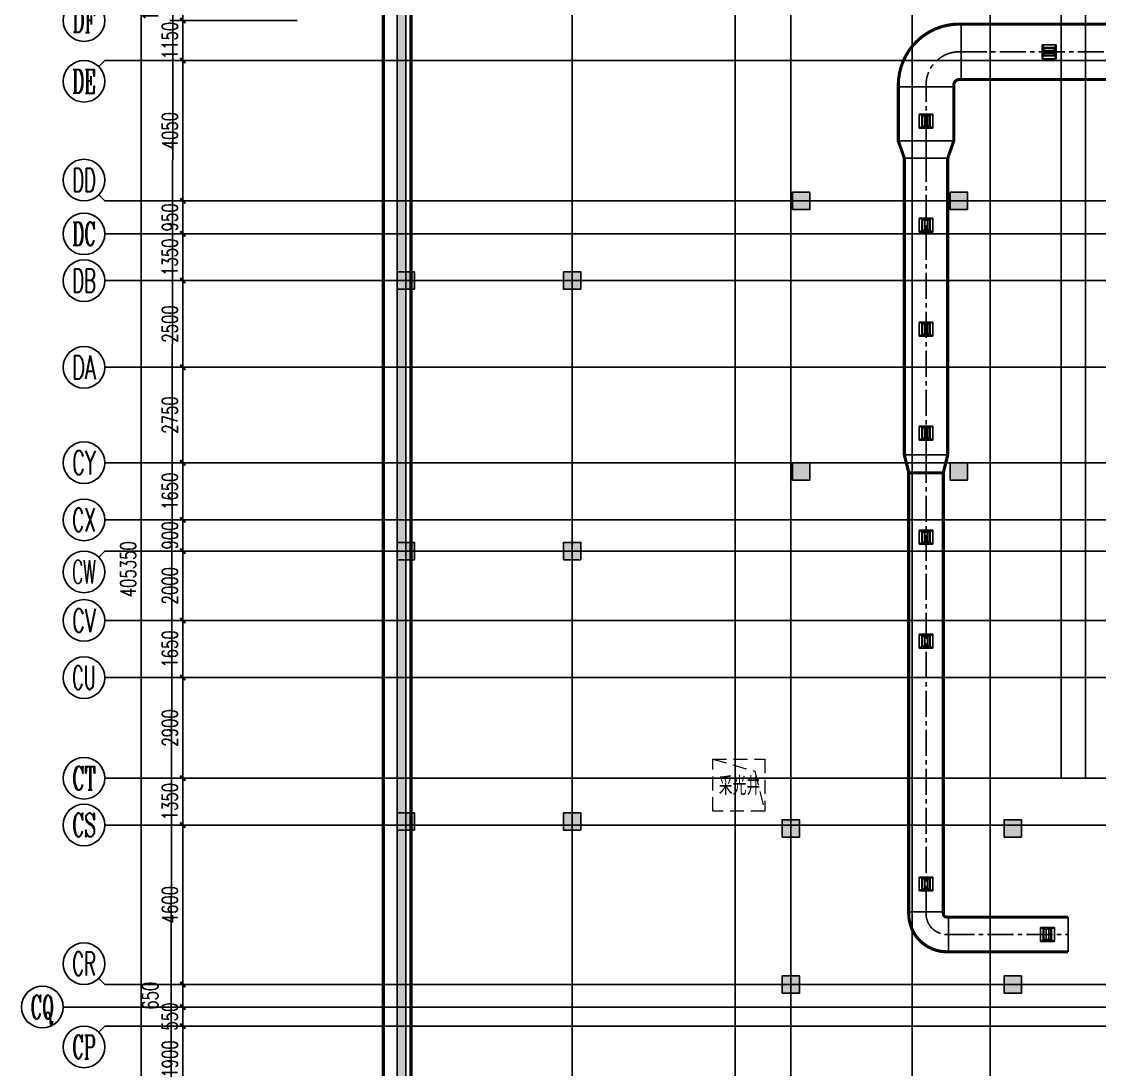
# Model space of a CAD drawing. Extents: x 369444 to 684549, y -549309 to 575337.
# Drawn here: x 369444 to 400524, y 253407 to 283630 of the extents above; entities that cross this region are included whole.
import ezdxf
from ezdxf.enums import TextEntityAlignment as Align

# ---------------------------------------------------------------- set-up
doc = ezdxf.new("R2010")
doc.units = 0
doc.header["$LTSCALE"] = 1000
doc.header["$MEASUREMENT"] = 0
for name, pattern in [('_DASH', [0.6, 0.4, -0.2]), ('CENTER2', [1.125, 0.75, -0.125, 0.125, -0.125]), ('DASH', [0.35, 0.25, -0.1])]:
    doc.linetypes.add(name, pattern=pattern)
doc.layers.add('0-地库顶板开洞', color=211, linetype='Continuous', lineweight=0)
for name, color, linetype in [('AXIS', 3, 'Continuous'), ('AXIS_TEXT', 7, 'Continuous'), ('COLUMN', 9, 'Continuous'), ('DOTE', 1, 'Continuous'), ('DUCT-排烟中心线', 5, 'CENTER2'), ('DUCT-排烟法兰', 4, 'Continuous'), ('DUCT-排烟管', 2, 'Continuous'), ('DUCT-排烟管端线', 4, 'Continuous'), ('HS-A-轮廓线-地下室', 3, 'DASH'), ('PUB_HATCH', 8, 'Continuous'), ('WALL', 9, 'Continuous'), ('二期轮廓线', 8, 'DASH'), ('防火分区线', 7, 'Continuous'), ('风管标注', 3, 'Continuous')]:
    doc.layers.add(name, color=color, linetype=linetype)
doc.layers.add('不要动图层', color=140, linetype='Continuous', plot=False)
doc.styles.add('_TCH_AXIS', font='COMPLEX', dxfattribs={"bigfont": 'GBCBIG'})
doc.styles.add('_TCH_DIM_T3', font='SIMPLEX', dxfattribs={"width": 0.705882, "bigfont": 'GBCBIG'})
doc.styles.add('COMPLEX', font='COMPLEX')
doc.styles.add('HNSJY', font='hnsjy-07.shx', dxfattribs={"width": 0.8, "bigfont": 'hnsjy-hz.shx'})
doc.dimstyles.new('_TCH_ARCH&&150', dxfattribs={"dimtxt": 446.25, "dimasz": 150, "dimexe": 375, "dimexo": 450, "dimgap": 150, "dimtad": 1, "dimdec": 0, "dimzin": 0, "dimdsep": 46, "dimtxsty": '_TCH_DIM_T3', "dimblk": 'ARCHTICK', "dimcen": 0.09, "dimclrt": 7, "dimazin": 2, "dimtfac": 1, "dimtdec": 0, "dimtix": 1, "dimtmove": 2, "dimatfit": 3, "dimfxl": 0, "dimtolj": 1, "dimtzin": 0, "dimarcsym": 0})

# ---------------------------------------------------------------- blocks, each defined once
blk = doc.blocks.new('_ArchTick')
at = {"color": 0, "linetype": 'ByBlock', "const_width": 0.4}
blk.add_lwpolyline([(-0.5, -0.5), (0.5, 0.5)], dxfattribs=at)
blk = doc.blocks.new('*D1030')
at = {"layer": 'AXIS', "color": 0, "lineweight": -2, "transparency": 16777216}
for p, q in [((377394, 254657), (373719, 254657)), ((374094, 252757), (374094, 254657)), ((377394, 252757), (373719, 252757))]:
    blk.add_line(p, q, dxfattribs=at)
at = {"layer": 'Defpoints', "color": 0, "transparency": 16777216}
for p in [(374094, 254657), (377844, 254657), (377844, 252757)]:
    blk.add_point(p, dxfattribs=at)
at = {"layer": 'AXIS', "color": 0, "lineweight": -2, "transparency": 16777216, "xscale": 150, "yscale": 150, "zscale": 150}
for p, rotation in [((374094, 254657), 90), ((374094, 252757), 270)]:
    blk.add_blockref('_ArchTick', p, dxfattribs=dict(at, rotation=rotation))
at = {"layer": 'AXIS', "color": 7, "lineweight": -2, "transparency": 16777216, "insert": (373721, 253707), "char_height": 446.2, "attachment_point": 5, "rotation": 90, "style": '_TCH_DIM_T3'}
blk.add_mtext('\\A1;1900', dxfattribs=at)
blk = doc.blocks.new('*D1031')
at = {"layer": 'AXIS', "color": 0, "lineweight": -2, "transparency": 16777216}
for p, q in [((377394, 255207), (373719, 255207)), ((374094, 255207), (374094, 255357)), ((374094, 254657), (374094, 255207)), ((377394, 254657), (373719, 254657)), ((374094, 254657), (374094, 254507))]:
    blk.add_line(p, q, dxfattribs=at)
at = {"layer": 'Defpoints', "color": 0, "transparency": 16777216}
for p in [(374094, 255207), (377844, 255207), (377844, 254657)]:
    blk.add_point(p, dxfattribs=at)
at = {"layer": 'AXIS', "color": 0, "lineweight": -2, "transparency": 16777216, "xscale": 150, "yscale": 150, "zscale": 150}
for p, rotation in [((374094, 255207), 270), ((374094, 254657), 90)]:
    blk.add_blockref('_ArchTick', p, dxfattribs=dict(at, rotation=rotation))
at = {"layer": 'AXIS', "color": 7, "lineweight": -2, "transparency": 16777216, "insert": (373721, 254932), "char_height": 446.2, "attachment_point": 5, "rotation": 90, "style": '_TCH_DIM_T3'}
blk.add_mtext('\\A1;550', dxfattribs=at)
blk = doc.blocks.new('*D1032')
at = {"layer": 'AXIS', "color": 0, "lineweight": -2, "transparency": 16777216}
for p, q in [((377394, 255857), (373719, 255857)), ((374094, 255207), (374094, 255857)), ((377394, 255207), (373719, 255207))]:
    blk.add_line(p, q, dxfattribs=at)
at = {"layer": 'Defpoints', "color": 0, "transparency": 16777216}
for p in [(374094, 255857), (377844, 255857), (377844, 255207)]:
    blk.add_point(p, dxfattribs=at)
at = {"layer": 'AXIS', "color": 0, "lineweight": -2, "transparency": 16777216, "xscale": 150, "yscale": 150, "zscale": 150}
for p, rotation in [((374094, 255857), 90), ((374094, 255207), 270)]:
    blk.add_blockref('_ArchTick', p, dxfattribs=dict(at, rotation=rotation))
at = {"layer": 'AXIS', "color": 7, "lineweight": -2, "transparency": 16777216, "insert": (373157, 255532), "char_height": 446.2, "attachment_point": 5, "rotation": 90, "style": '_TCH_DIM_T3'}
blk.add_mtext('\\A1;650', dxfattribs=at)
blk = doc.blocks.new('*D1033')
at = {"layer": 'AXIS', "color": 0, "lineweight": -2, "transparency": 16777216}
for p, q in [((377394, 260457), (373719, 260457)), ((374094, 255857), (374094, 260457)), ((377394, 255857), (373719, 255857))]:
    blk.add_line(p, q, dxfattribs=at)
at = {"layer": 'Defpoints', "color": 0, "transparency": 16777216}
for p in [(374094, 260457), (377844, 260457), (377844, 255857)]:
    blk.add_point(p, dxfattribs=at)
at = {"layer": 'AXIS', "color": 0, "lineweight": -2, "transparency": 16777216, "xscale": 150, "yscale": 150, "zscale": 150}
for p, rotation in [((374094, 260457), 90), ((374094, 255857), 270)]:
    blk.add_blockref('_ArchTick', p, dxfattribs=dict(at, rotation=rotation))
at = {"layer": 'AXIS', "color": 7, "lineweight": -2, "transparency": 16777216, "insert": (373721, 258157), "char_height": 446.2, "attachment_point": 5, "rotation": 90, "style": '_TCH_DIM_T3'}
blk.add_mtext('\\A1;4600', dxfattribs=at)
blk = doc.blocks.new('*D1034')
at = {"layer": 'AXIS', "color": 0, "lineweight": -2, "transparency": 16777216}
for p, q in [((377394, 261807), (373719, 261807)), ((374094, 260457), (374094, 261807)), ((377394, 260457), (373719, 260457))]:
    blk.add_line(p, q, dxfattribs=at)
at = {"layer": 'Defpoints', "color": 0, "transparency": 16777216}
for p in [(374094, 261807), (377844, 261807), (377844, 260457)]:
    blk.add_point(p, dxfattribs=at)
at = {"layer": 'AXIS', "color": 0, "lineweight": -2, "transparency": 16777216, "xscale": 150, "yscale": 150, "zscale": 150}
for p, rotation in [((374094, 261807), 90), ((374094, 260457), 270)]:
    blk.add_blockref('_ArchTick', p, dxfattribs=dict(at, rotation=rotation))
at = {"layer": 'AXIS', "color": 7, "lineweight": -2, "transparency": 16777216, "insert": (373721, 261132), "char_height": 446.2, "attachment_point": 5, "rotation": 90, "style": '_TCH_DIM_T3'}
blk.add_mtext('\\A1;1350', dxfattribs=at)
blk = doc.blocks.new('*D1035')
at = {"layer": 'AXIS', "color": 0, "lineweight": -2, "transparency": 16777216}
for p, q in [((377394, 264707), (373719, 264707)), ((374094, 261807), (374094, 264707)), ((377394, 261807), (373719, 261807))]:
    blk.add_line(p, q, dxfattribs=at)
at = {"layer": 'Defpoints', "color": 0, "transparency": 16777216}
for p in [(374094, 264707), (377844, 264707), (377844, 261807)]:
    blk.add_point(p, dxfattribs=at)
at = {"layer": 'AXIS', "color": 0, "lineweight": -2, "transparency": 16777216, "xscale": 150, "yscale": 150, "zscale": 150}
for p, rotation in [((374094, 264707), 90), ((374094, 261807), 270)]:
    blk.add_blockref('_ArchTick', p, dxfattribs=dict(at, rotation=rotation))
at = {"layer": 'AXIS', "color": 7, "lineweight": -2, "transparency": 16777216, "insert": (373721, 263257), "char_height": 446.2, "attachment_point": 5, "rotation": 90, "style": '_TCH_DIM_T3'}
blk.add_mtext('\\A1;2900', dxfattribs=at)
blk = doc.blocks.new('*D1036')
at = {"layer": 'AXIS', "color": 0, "lineweight": -2, "transparency": 16777216}
for p, q in [((377394, 266357), (373719, 266357)), ((374094, 264707), (374094, 266357)), ((377394, 264707), (373719, 264707))]:
    blk.add_line(p, q, dxfattribs=at)
at = {"layer": 'Defpoints', "color": 0, "transparency": 16777216}
for p in [(374094, 266357), (377844, 266357), (377844, 264707)]:
    blk.add_point(p, dxfattribs=at)
at = {"layer": 'AXIS', "color": 0, "lineweight": -2, "transparency": 16777216, "xscale": 150, "yscale": 150, "zscale": 150}
for p, rotation in [((374094, 266357), 90), ((374094, 264707), 270)]:
    blk.add_blockref('_ArchTick', p, dxfattribs=dict(at, rotation=rotation))
at = {"layer": 'AXIS', "color": 7, "lineweight": -2, "transparency": 16777216, "insert": (373721, 265532), "char_height": 446.2, "attachment_point": 5, "rotation": 90, "style": '_TCH_DIM_T3'}
blk.add_mtext('\\A1;1650', dxfattribs=at)
blk = doc.blocks.new('*D1037')
at = {"layer": 'AXIS', "color": 0, "lineweight": -2, "transparency": 16777216}
for p, q in [((377394, 268357), (373719, 268357)), ((374094, 266357), (374094, 268357)), ((377394, 266357), (373719, 266357))]:
    blk.add_line(p, q, dxfattribs=at)
at = {"layer": 'Defpoints', "color": 0, "transparency": 16777216}
for p in [(374094, 268357), (377844, 268357), (377844, 266357)]:
    blk.add_point(p, dxfattribs=at)
at = {"layer": 'AXIS', "color": 0, "lineweight": -2, "transparency": 16777216, "xscale": 150, "yscale": 150, "zscale": 150}
for p, rotation in [((374094, 268357), 90), ((374094, 266357), 270)]:
    blk.add_blockref('_ArchTick', p, dxfattribs=dict(at, rotation=rotation))
at = {"layer": 'AXIS', "color": 7, "lineweight": -2, "transparency": 16777216, "insert": (373721, 267357), "char_height": 446.2, "attachment_point": 5, "rotation": 90, "style": '_TCH_DIM_T3'}
blk.add_mtext('\\A1;2000', dxfattribs=at)
blk = doc.blocks.new('*D1038')
at = {"layer": 'AXIS', "color": 0, "lineweight": -2, "transparency": 16777216}
for p, q in [((377394, 269257), (373719, 269257)), ((374094, 269257), (374094, 269407)), ((374094, 268357), (374094, 269257)), ((377394, 268357), (373719, 268357)), ((374094, 268357), (374094, 268207))]:
    blk.add_line(p, q, dxfattribs=at)
at = {"layer": 'Defpoints', "color": 0, "transparency": 16777216}
for p in [(374094, 269257), (377844, 269257), (377844, 268357)]:
    blk.add_point(p, dxfattribs=at)
at = {"layer": 'AXIS', "color": 0, "lineweight": -2, "transparency": 16777216, "xscale": 150, "yscale": 150, "zscale": 150}
for p, rotation in [((374094, 269257), 270), ((374094, 268357), 90)]:
    blk.add_blockref('_ArchTick', p, dxfattribs=dict(at, rotation=rotation))
at = {"layer": 'AXIS', "color": 7, "lineweight": -2, "transparency": 16777216, "insert": (373721, 268807), "char_height": 446.2, "attachment_point": 5, "rotation": 90, "style": '_TCH_DIM_T3'}
blk.add_mtext('\\A1;900', dxfattribs=at)
blk = doc.blocks.new('*D1039')
at = {"layer": 'AXIS', "color": 0, "lineweight": -2, "transparency": 16777216}
for p, q in [((377394, 270907), (373719, 270907)), ((374094, 269257), (374094, 270907)), ((377394, 269257), (373719, 269257))]:
    blk.add_line(p, q, dxfattribs=at)
at = {"layer": 'Defpoints', "color": 0, "transparency": 16777216}
for p in [(374094, 270907), (377844, 270907), (377844, 269257)]:
    blk.add_point(p, dxfattribs=at)
at = {"layer": 'AXIS', "color": 0, "lineweight": -2, "transparency": 16777216, "xscale": 150, "yscale": 150, "zscale": 150}
for p, rotation in [((374094, 270907), 90), ((374094, 269257), 270)]:
    blk.add_blockref('_ArchTick', p, dxfattribs=dict(at, rotation=rotation))
at = {"layer": 'AXIS', "color": 7, "lineweight": -2, "transparency": 16777216, "insert": (373721, 270082), "char_height": 446.2, "attachment_point": 5, "rotation": 90, "style": '_TCH_DIM_T3'}
blk.add_mtext('\\A1;1650', dxfattribs=at)
blk = doc.blocks.new('*D1040')
at = {"layer": 'AXIS', "color": 0, "lineweight": -2, "transparency": 16777216}
for p, q in [((377394, 273657), (373719, 273657)), ((374094, 270907), (374094, 273657)), ((377394, 270907), (373719, 270907))]:
    blk.add_line(p, q, dxfattribs=at)
at = {"layer": 'Defpoints', "color": 0, "transparency": 16777216}
for p in [(374094, 273657), (377844, 273657), (377844, 270907)]:
    blk.add_point(p, dxfattribs=at)
at = {"layer": 'AXIS', "color": 0, "lineweight": -2, "transparency": 16777216, "xscale": 150, "yscale": 150, "zscale": 150}
for p, rotation in [((374094, 273657), 90), ((374094, 270907), 270)]:
    blk.add_blockref('_ArchTick', p, dxfattribs=dict(at, rotation=rotation))
at = {"layer": 'AXIS', "color": 7, "lineweight": -2, "transparency": 16777216, "insert": (373721, 272282), "char_height": 446.2, "attachment_point": 5, "rotation": 90, "style": '_TCH_DIM_T3'}
blk.add_mtext('\\A1;2750', dxfattribs=at)
blk = doc.blocks.new('*D1041')
at = {"layer": 'AXIS', "color": 0, "lineweight": -2, "transparency": 16777216}
for p, q in [((377394, 276157), (373719, 276157)), ((374094, 273657), (374094, 276157)), ((377394, 273657), (373719, 273657))]:
    blk.add_line(p, q, dxfattribs=at)
at = {"layer": 'Defpoints', "color": 0, "transparency": 16777216}
for p in [(374094, 276157), (377844, 276157), (377844, 273657)]:
    blk.add_point(p, dxfattribs=at)
at = {"layer": 'AXIS', "color": 0, "lineweight": -2, "transparency": 16777216, "xscale": 150, "yscale": 150, "zscale": 150}
for p, rotation in [((374094, 276157), 90), ((374094, 273657), 270)]:
    blk.add_blockref('_ArchTick', p, dxfattribs=dict(at, rotation=rotation))
at = {"layer": 'AXIS', "color": 7, "lineweight": -2, "transparency": 16777216, "insert": (373721, 274907), "char_height": 446.2, "attachment_point": 5, "rotation": 90, "style": '_TCH_DIM_T3'}
blk.add_mtext('\\A1;2500', dxfattribs=at)
blk = doc.blocks.new('*D1042')
at = {"layer": 'AXIS', "color": 0, "lineweight": -2, "transparency": 16777216}
for p, q in [((377394, 277507), (373719, 277507)), ((374094, 276157), (374094, 277507)), ((377394, 276157), (373719, 276157))]:
    blk.add_line(p, q, dxfattribs=at)
at = {"layer": 'Defpoints', "color": 0, "transparency": 16777216}
for p in [(374094, 277507), (377844, 277507), (377844, 276157)]:
    blk.add_point(p, dxfattribs=at)
at = {"layer": 'AXIS', "color": 0, "lineweight": -2, "transparency": 16777216, "xscale": 150, "yscale": 150, "zscale": 150}
for p, rotation in [((374094, 277507), 90), ((374094, 276157), 270)]:
    blk.add_blockref('_ArchTick', p, dxfattribs=dict(at, rotation=rotation))
at = {"layer": 'AXIS', "color": 7, "lineweight": -2, "transparency": 16777216, "insert": (373721, 276832), "char_height": 446.2, "attachment_point": 5, "rotation": 90, "style": '_TCH_DIM_T3'}
blk.add_mtext('\\A1;1350', dxfattribs=at)
blk = doc.blocks.new('*D1043')
at = {"layer": 'AXIS', "color": 0, "lineweight": -2, "transparency": 16777216}
for p, q in [((374094, 278457), (374094, 278607)), ((377394, 278457), (373719, 278457)), ((374094, 277507), (374094, 278457)), ((377394, 277507), (373719, 277507)), ((374094, 277507), (374094, 277357))]:
    blk.add_line(p, q, dxfattribs=at)
at = {"layer": 'Defpoints', "color": 0, "transparency": 16777216}
for p in [(374094, 278457), (377844, 278457), (377844, 277507)]:
    blk.add_point(p, dxfattribs=at)
at = {"layer": 'AXIS', "color": 0, "lineweight": -2, "transparency": 16777216, "xscale": 150, "yscale": 150, "zscale": 150}
for p, rotation in [((374094, 278457), 270), ((374094, 277507), 90)]:
    blk.add_blockref('_ArchTick', p, dxfattribs=dict(at, rotation=rotation))
at = {"layer": 'AXIS', "color": 7, "lineweight": -2, "transparency": 16777216, "insert": (373721, 277982), "char_height": 446.2, "attachment_point": 5, "rotation": 90, "style": '_TCH_DIM_T3'}
blk.add_mtext('\\A1;950', dxfattribs=at)
blk = doc.blocks.new('*D1044')
at = {"layer": 'AXIS', "color": 0, "lineweight": -2, "transparency": 16777216}
for p, q in [((377394, 282507), (373719, 282507)), ((374094, 278457), (374094, 282507)), ((377394, 278457), (373719, 278457))]:
    blk.add_line(p, q, dxfattribs=at)
at = {"layer": 'Defpoints', "color": 0, "transparency": 16777216}
for p in [(374094, 282507), (377844, 282507), (377844, 278457)]:
    blk.add_point(p, dxfattribs=at)
at = {"layer": 'AXIS', "color": 0, "lineweight": -2, "transparency": 16777216, "xscale": 150, "yscale": 150, "zscale": 150}
for p, rotation in [((374094, 282507), 90), ((374094, 278457), 270)]:
    blk.add_blockref('_ArchTick', p, dxfattribs=dict(at, rotation=rotation))
at = {"layer": 'AXIS', "color": 7, "lineweight": -2, "transparency": 16777216, "insert": (373721, 280482), "char_height": 446.2, "attachment_point": 5, "rotation": 90, "style": '_TCH_DIM_T3'}
blk.add_mtext('\\A1;4050', dxfattribs=at)
blk = doc.blocks.new('*D1045')
at = {"layer": 'AXIS', "color": 0, "lineweight": -2, "transparency": 16777216}
for p, q in [((374094, 283657), (374094, 283807)), ((377394, 283657), (373719, 283657)), ((374094, 282507), (374094, 283657)), ((377394, 282507), (373719, 282507)), ((374094, 282507), (374094, 282357))]:
    blk.add_line(p, q, dxfattribs=at)
at = {"layer": 'Defpoints', "color": 0, "transparency": 16777216}
for p in [(374094, 283657), (377844, 283657), (377844, 282507)]:
    blk.add_point(p, dxfattribs=at)
at = {"layer": 'AXIS', "color": 0, "lineweight": -2, "transparency": 16777216, "xscale": 150, "yscale": 150, "zscale": 150}
for p, rotation in [((374094, 283657), 270), ((374094, 282507), 90)]:
    blk.add_blockref('_ArchTick', p, dxfattribs=dict(at, rotation=rotation))
at = {"layer": 'AXIS', "color": 7, "lineweight": -2, "transparency": 16777216, "insert": (373721, 283082), "char_height": 446.2, "attachment_point": 5, "rotation": 90, "style": '_TCH_DIM_T3'}
blk.add_mtext('\\A1;1150', dxfattribs=at)
blk = doc.blocks.new('*D1046')
at = {"layer": 'AXIS', "color": 0, "lineweight": -2, "transparency": 16777216}
for p, q in [((377394, 284707), (373719, 284707)), ((374094, 283657), (374094, 284707)), ((377394, 283657), (373719, 283657))]:
    blk.add_line(p, q, dxfattribs=at)
at = {"layer": 'Defpoints', "color": 0, "transparency": 16777216}
for p in [(374094, 284707), (377844, 284707), (377844, 283657)]:
    blk.add_point(p, dxfattribs=at)
at = {"layer": 'AXIS', "color": 0, "lineweight": -2, "transparency": 16777216, "xscale": 150, "yscale": 150, "zscale": 150}
for p, rotation in [((374094, 284707), 90), ((374094, 283657), 270)]:
    blk.add_blockref('_ArchTick', p, dxfattribs=dict(at, rotation=rotation))
at = {"layer": 'AXIS', "color": 7, "lineweight": -2, "transparency": 16777216, "insert": (373157, 284182), "char_height": 446.2, "attachment_point": 5, "rotation": 90, "style": '_TCH_DIM_T3'}
blk.add_mtext('\\A1;1050', dxfattribs=at)
blk = doc.blocks.new('*D1115')
at = {"layer": 'AXIS', "color": 0, "lineweight": -2, "transparency": 16777216}
for p, q in [((377394, 470507), (372519, 470507)), ((372894, 65157), (372894, 470507)), ((377394, 65157), (372519, 65157))]:
    blk.add_line(p, q, dxfattribs=at)
at = {"layer": 'Defpoints', "color": 0, "transparency": 16777216}
for p in [(372894, 470507), (377844, 470507), (377844, 65157)]:
    blk.add_point(p, dxfattribs=at)
at = {"layer": 'AXIS', "color": 0, "lineweight": -2, "transparency": 16777216, "xscale": 150, "yscale": 150, "zscale": 150}
for p, rotation in [((372894, 470507), 90), ((372894, 65157), 270)]:
    blk.add_blockref('_ArchTick', p, dxfattribs=dict(at, rotation=rotation))
at = {"layer": 'AXIS', "color": 7, "lineweight": -2, "transparency": 16777216, "insert": (372521, 267832), "char_height": 446.2, "attachment_point": 5, "rotation": 90, "style": '_TCH_DIM_T3'}
blk.add_mtext('\\A1;405350', dxfattribs=at)
blk = doc.blocks.new('_AXISO')
blk.add_circle((0, 0), 0.5)
at = {"layer": 'AXIS_TEXT', "style": 'COMPLEX', "width": 1.041667}
blk.add_attdef('A', text='', height=0.56, dxfattribs=at).set_placement((-0.25, -0.28), (0.25, -0.28), align=Align.FIT)
blk = doc.blocks.new('column500')
h = blk.add_hatch(color=0)
h.dxf.hatch_style = 1
h.paths.add_polyline_path([(-216381, -381440), (-215881, -381440), (-215881, -380940), (-216381, -380940)])
at = {"color": 0}
blk.add_lwpolyline([(-216381, -381440), (-215881, -381440), (-215881, -380940), (-216381, -380940)], close=True, dxfattribs=at)
blk = doc.blocks.new('车库采光井开洞')
at = {"layer": '0-地库顶板开洞', "linetype": '_DASH'}
blk.add_lwpolyline([(38496570620.999992, 3907825764), (38496570620.999992, 3907827264.000001), (38496572120.999992, 3907827263.999998), (38496572120.999992, 3907825763.999999)], close=True, dxfattribs=at)
blk.add_lwpolyline([(38496570620.999992, 3907827264.000001), (38496571833.459846, 3907826915.785513), (38496572120.999992, 3907825763.999999)], dxfattribs=at)
at = {"layer": '0-地库顶板开洞', "linetype": '_DASH', "style": 'HNSJY', "width": 0.8}
blk.add_text('采光井', height=525, dxfattribs=at).set_placement((38496570794.87101, 3907826233.4361))
blk = doc.blocks.new('车库采光井aaa')
at = {"layer": '0-地库顶板开洞', "lineweight": -2}
blk.add_blockref('车库采光井开洞', (-5832407, -2470434), dxfattribs=at)
blk = doc.blocks.new('N-风管')
at = {"color": 0, "linetype": 'Continuous'}
for p, q in [((38489234830.414528, 3905377430.499997, 2600), (38489235230.414528, 3905377430.499997, 2600)), ((38489231680.997658, 3905375430.376631, 2600), (38489231680.997658, 3905375030.376631, 2600)), ((38489231680.997658, 3905372430.244917, 2600), (38489231680.997658, 3905372030.244917, 2600)), ((38489231680.997658, 3905369430.244917, 2600), (38489231680.997658, 3905369030.244917, 2600)), ((38489231680.997658, 3905366430.376638, 2600), (38489231680.997658, 3905366030.376638, 2600)), ((38489231680.997658, 3905363430.706112, 2600), (38489231680.997658, 3905363030.706112, 2600)), ((38489231680.997658, 3905360430.706112, 2600), (38489231680.997658, 3905360030.706112, 2600)), ((38489231680.997658, 3905353430.706112, 2600), (38489231680.997658, 3905353030.706112, 2600)), ((38489235181.115829, 3905351974, 2600), (38489235181.115829, 3905351574, 2600))]:
    blk.add_line(p, q, dxfattribs=at)
at = {"color": 0}
for p, q in [((38489234830.414528, 3905377430.499997, 2600), (38489234830.414528, 3905377030.499997, 2600)), ((38489234830.414528, 3905377430.499997, 2600), (38489234870.414528, 3905377341.611108, 2600)), ((38489234870.414528, 3905377267.537034, 2600), (38489235182.414528, 3905377267.537034, 2600)), ((38489234870.414528, 3905377193.46296, 2600), (38489235182.414528, 3905377193.46296, 2600)), ((38489235230.414528, 3905377430.499997, 2600), (38489235182.414528, 3905377341.611108, 2600)), ((38489235230.414528, 3905377030.499997, 2600), (38489235230.414528, 3905377430.499997, 2600)), ((38489234870.414528, 3905377119.388886, 2600), (38489234830.414528, 3905377030.499997, 2600)), ((38489234830.414528, 3905377030.499997, 2600), (38489235230.414528, 3905377030.499997, 2600)), ((38489235230.414528, 3905377030.499997, 2600), (38489235182.414528, 3905377119.388886, 2600)), ((38489231369.886543, 3905375390.376631, 2600), (38489231280.997658, 3905375430.376631, 2600)), ((38489231280.997658, 3905375430.376631, 2600), (38489231280.997658, 3905375030.376631, 2600)), ((38489231680.997658, 3905375430.376631, 2600), (38489231280.997658, 3905375430.376631, 2600)), ((38489231443.960617, 3905375390.376631, 2600), (38489231443.960617, 3905375078.376631, 2600)), ((38489231518.034698, 3905375390.376631, 2600), (38489231518.034698, 3905375078.376631, 2600)), ((38489231680.997658, 3905375430.376631, 2600), (38489231592.108772, 3905375390.376631, 2600)), ((38489231280.997658, 3905375030.376631, 2600), (38489231369.886543, 3905375078.376631, 2600)), ((38489231280.997658, 3905375030.376631, 2600), (38489231680.997658, 3905375030.376631, 2600)), ((38489231680.997658, 3905375030.376631, 2600), (38489231592.108772, 3905375078.376631, 2600)), ((38489231369.886543, 3905372390.244917, 2600), (38489231280.997658, 3905372430.244917, 2600)), ((38489231280.997658, 3905372430.244917, 2600), (38489231280.997658, 3905372030.244917, 2600)), ((38489231680.997658, 3905372430.244917, 2600), (38489231280.997658, 3905372430.244917, 2600)), ((38489231443.960617, 3905372390.244917, 2600), (38489231443.960617, 3905372078.244917, 2600)), ((38489231518.034698, 3905372390.244917, 2600), (38489231518.034698, 3905372078.244917, 2600)), ((38489231680.997658, 3905372430.244917, 2600), (38489231592.108772, 3905372390.244917, 2600)), ((38489231280.997658, 3905372030.244917, 2600), (38489231369.886543, 3905372078.244917, 2600)), ((38489231280.997658, 3905372030.244917, 2600), (38489231680.997658, 3905372030.244917, 2600)), ((38489231680.997658, 3905372030.244917, 2600), (38489231592.108772, 3905372078.244917, 2600)), ((38489231369.886543, 3905369390.244917, 2600), (38489231280.997658, 3905369430.244917, 2600)), ((38489231280.997658, 3905369430.244917, 2600), (38489231280.997658, 3905369030.244917, 2600)), ((38489231680.997658, 3905369430.244917, 2600), (38489231280.997658, 3905369430.244917, 2600)), ((38489231680.997658, 3905369430.244917, 2600), (38489231592.108772, 3905369390.244917, 2600)), ((38489231443.960617, 3905369390.244917, 2600), (38489231443.960617, 3905369078.244917, 2600)), ((38489231518.034698, 3905369390.244917, 2600), (38489231518.034698, 3905369078.244917, 2600)), ((38489231280.997658, 3905369030.244917, 2600), (38489231369.886543, 3905369078.244917, 2600)), ((38489231280.997658, 3905369030.244917, 2600), (38489231680.997658, 3905369030.244917, 2600)), ((38489231680.997658, 3905369030.244917, 2600), (38489231592.108772, 3905369078.244917, 2600)), ((38489231369.886543, 3905366390.376638, 2600), (38489231280.997658, 3905366430.376638, 2600)), ((38489231280.997658, 3905366430.376638, 2600), (38489231280.997658, 3905366030.376638, 2600)), ((38489231680.997658, 3905366430.376638, 2600), (38489231280.997658, 3905366430.376638, 2600)), ((38489231443.960617, 3905366390.376638, 2600), (38489231443.960617, 3905366078.376638, 2600)), ((38489231518.034698, 3905366390.376638, 2600), (38489231518.034698, 3905366078.376638, 2600)), ((38489231680.997658, 3905366430.376638, 2600), (38489231592.108772, 3905366390.376638, 2600)), ((38489231280.997658, 3905366030.376638, 2600), (38489231369.886543, 3905366078.376638, 2600)), ((38489231280.997658, 3905366030.376638, 2600), (38489231680.997658, 3905366030.376638, 2600)), ((38489231680.997658, 3905366030.376638, 2600), (38489231592.108772, 3905366078.376638, 2600)), ((38489231369.886543, 3905363390.706112, 2600), (38489231280.997658, 3905363430.706112, 2600)), ((38489231280.997658, 3905363430.706112, 2600), (38489231280.997658, 3905363030.706112, 2600)), ((38489231680.997658, 3905363430.706112, 2600), (38489231280.997658, 3905363430.706112, 2600)), ((38489231443.960617, 3905363390.706112, 2600), (38489231443.960617, 3905363078.706112, 2600)), ((38489231518.034698, 3905363390.706112, 2600), (38489231518.034698, 3905363078.706112, 2600)), ((38489231680.997658, 3905363430.706112, 2600), (38489231592.108772, 3905363390.706112, 2600)), ((38489231280.997658, 3905363030.706112, 2600), (38489231369.886543, 3905363078.706112, 2600)), ((38489231280.997658, 3905363030.706112, 2600), (38489231680.997658, 3905363030.706112, 2600)), ((38489231680.997658, 3905363030.706112, 2600), (38489231592.108772, 3905363078.706112, 2600)), ((38489231369.886543, 3905360390.706112, 2600), (38489231280.997658, 3905360430.706112, 2600)), ((38489231280.997658, 3905360430.706112, 2600), (38489231280.997658, 3905360030.706112, 2600)), ((38489231680.997658, 3905360430.706112, 2600), (38489231280.997658, 3905360430.706112, 2600)), ((38489231443.960617, 3905360390.706112, 2600), (38489231443.960617, 3905360078.706112, 2600)), ((38489231518.034698, 3905360390.706112, 2600), (38489231518.034698, 3905360078.706112, 2600)), ((38489231680.997658, 3905360430.706112, 2600), (38489231592.108772, 3905360390.706112, 2600)), ((38489231280.997658, 3905360030.706112, 2600), (38489231369.886543, 3905360078.706112, 2600)), ((38489231680.997658, 3905360030.706112, 2600), (38489231592.108772, 3905360078.706112, 2600)), ((38489231280.997658, 3905360030.706112, 2600), (38489231680.997658, 3905360030.706112, 2600)), ((38489231369.886543, 3905353390.706112, 2600), (38489231280.997658, 3905353430.706112, 2600)), ((38489231280.997658, 3905353430.706112, 2600), (38489231280.997658, 3905353030.706112, 2600)), ((38489231680.997658, 3905353430.706112, 2600), (38489231280.997658, 3905353430.706112, 2600)), ((38489231443.960617, 3905353390.706112, 2600), (38489231443.960617, 3905353078.706112, 2600)), ((38489231518.034698, 3905353390.706112, 2600), (38489231518.034698, 3905353078.706112, 2600)), ((38489231680.997658, 3905353430.706112, 2600), (38489231592.108772, 3905353390.706112, 2600)), ((38489231280.997658, 3905353030.706112, 2600), (38489231369.886543, 3905353078.706112, 2600)), ((38489231280.997658, 3905353030.706112, 2600), (38489231680.997658, 3905353030.706112, 2600)), ((38489231680.997658, 3905353030.706112, 2600), (38489231592.108772, 3905353078.706112, 2600)), ((38489234870.004707, 3905351934, 2600), (38489234781.115829, 3905351974, 2600)), ((38489234781.115829, 3905351974, 2600), (38489234781.115829, 3905351574, 2600)), ((38489235181.115829, 3905351974, 2600), (38489234781.115829, 3905351974, 2600)), ((38489234944.078789, 3905351934, 2600), (38489234944.078789, 3905351622, 2600)), ((38489235018.15287, 3905351934, 2600), (38489235018.15287, 3905351622, 2600)), ((38489235181.115829, 3905351974, 2600), (38489235092.226936, 3905351934, 2600)), ((38489234781.115829, 3905351574, 2600), (38489234870.004707, 3905351622, 2600)), ((38489234781.115829, 3905351574, 2600), (38489235181.115829, 3905351574, 2600)), ((38489235181.115829, 3905351574, 2600), (38489235092.226936, 3905351622, 2600))]:
    blk.add_line(p, q, dxfattribs=at)
at = {"color": 0, "lineweight": 40}
for p, q in [((38489234870.414528, 3905377341.611108, 2600), (38489234870.414528, 3905377119.388886, 2600)), ((38489235182.414528, 3905377341.611108, 2600), (38489234870.414528, 3905377341.611108, 2600)), ((38489235182.414528, 3905377119.388886, 2600), (38489235182.414528, 3905377341.611108, 2600)), ((38489235182.414528, 3905377119.388886, 2600), (38489234870.414528, 3905377119.388886, 2600)), ((38489231592.108772, 3905375390.376631, 2600), (38489231369.886543, 3905375390.376631, 2600)), ((38489231369.886543, 3905375078.376631, 2600), (38489231369.886543, 3905375390.376631, 2600)), ((38489231592.108772, 3905375078.376631, 2600), (38489231592.108772, 3905375390.376631, 2600)), ((38489231369.886543, 3905375078.376631, 2600), (38489231592.108772, 3905375078.376631, 2600)), ((38489231592.108772, 3905372390.244917, 2600), (38489231369.886543, 3905372390.244917, 2600)), ((38489231369.886543, 3905372078.244917, 2600), (38489231369.886543, 3905372390.244917, 2600)), ((38489231592.108772, 3905372078.244917, 2600), (38489231592.108772, 3905372390.244917, 2600)), ((38489231369.886543, 3905372078.244917, 2600), (38489231592.108772, 3905372078.244917, 2600)), ((38489231592.108772, 3905369390.244917, 2600), (38489231369.886543, 3905369390.244917, 2600)), ((38489231369.886543, 3905369078.244917, 2600), (38489231369.886543, 3905369390.244917, 2600)), ((38489231592.108772, 3905369078.244917, 2600), (38489231592.108772, 3905369390.244917, 2600)), ((38489231369.886543, 3905369078.244917, 2600), (38489231592.108772, 3905369078.244917, 2600)), ((38489231592.108772, 3905366390.376638, 2600), (38489231369.886543, 3905366390.376638, 2600)), ((38489231369.886543, 3905366078.376638, 2600), (38489231369.886543, 3905366390.376638, 2600)), ((38489231592.108772, 3905366078.376638, 2600), (38489231592.108772, 3905366390.376638, 2600)), ((38489231369.886543, 3905366078.376638, 2600), (38489231592.108772, 3905366078.376638, 2600)), ((38489231592.108772, 3905363390.706112, 2600), (38489231369.886543, 3905363390.706112, 2600)), ((38489231369.886543, 3905363078.706112, 2600), (38489231369.886543, 3905363390.706112, 2600)), ((38489231592.108772, 3905363078.706112, 2600), (38489231592.108772, 3905363390.706112, 2600)), ((38489231369.886543, 3905363078.706112, 2600), (38489231592.108772, 3905363078.706112, 2600)), ((38489231592.108772, 3905360390.706112, 2600), (38489231369.886543, 3905360390.706112, 2600)), ((38489231369.886543, 3905360078.706112, 2600), (38489231369.886543, 3905360390.706112, 2600)), ((38489231592.108772, 3905360078.706112, 2600), (38489231592.108772, 3905360390.706112, 2600)), ((38489231369.886543, 3905360078.706112, 2600), (38489231592.108772, 3905360078.706112, 2600)), ((38489231592.108772, 3905353390.706112, 2600), (38489231369.886543, 3905353390.706112, 2600)), ((38489231369.886543, 3905353078.706112, 2600), (38489231369.886543, 3905353390.706112, 2600)), ((38489231592.108772, 3905353078.706112, 2600), (38489231592.108772, 3905353390.706112, 2600)), ((38489231369.886543, 3905353078.706112, 2600), (38489231592.108772, 3905353078.706112, 2600)), ((38489235092.226936, 3905351934, 2600), (38489234870.004707, 3905351934, 2600)), ((38489234870.004707, 3905351622, 2600), (38489234870.004707, 3905351934, 2600)), ((38489235092.226936, 3905351622, 2600), (38489235092.226936, 3905351934, 2600)), ((38489234870.004707, 3905351622, 2600), (38489235092.226936, 3905351622, 2600))]:
    blk.add_line(p, q, dxfattribs=at)
at = {"layer": 'DUCT-排烟中心线', "color": 0}
for p, q in [((38489232440.997597, 3905377230.499976), (38489232490.997597, 3905377230.499978)), ((38489241110.977272, 3905377230.500361), (38489232491.197601, 3905377230.499978)), ((38489231480.997643, 3905376220.499973), (38489231480.997643, 3905376270.499973)), ((38489231480.997658, 3905374660.4), (38489231480.997643, 3905376220.299973)), ((38489231480.997643, 3905374160.2), (38489231480.997658, 3905374660.2)), ((38489231480.997658, 3905365605.068403), (38489231480.997643, 3905374160)), ((38489231480.997658, 3905365104.868391), (38489231480.997658, 3905365604.868391)), ((38489231480.997658, 3905352424.2), (38489231480.997658, 3905365104.868391)), ((38489231480.997658, 3905352424), (38489231480.997658, 3905352374)), ((38489232080.997658, 3905351774), (38489232130.997658, 3905351774)), ((38489232131.197647, 3905351774), (38489235577.129044, 3905351774))]:
    blk.add_line(p, q, dxfattribs=at)
for centre, radius, start, end in [((38489232440.997643, 3905376270.499976), 960, 90.0000022812, 180.0000001708), ((38489232080.997658, 3905352374), 600, 180.0000000455, 270)]:
    blk.add_arc(centre, radius, start, end, dxfattribs=at)
at = {"layer": 'DUCT-排烟法兰', "color": 0}
for p, q in [((38489232491.097603, 3905376390.499978), (38489232491.097603, 3905378070.499978)), ((38489230640.997643, 3905376220.399973), (38489232320.997643, 3905376220.399973)), ((38489232320.997658, 3905374660.3), (38489230640.997658, 3905374660.3)), ((38489230825.997643, 3905374160.1), (38489232135.997643, 3905374160.1)), ((38489232135.997658, 3905365604.968397), (38489230825.997658, 3905365604.968397)), ((38489232010.997658, 3905365067.768393), (38489230950.997658, 3905365067.768393)), ((38489232010.997658, 3905352424.1), (38489230950.997658, 3905352424.1)), ((38489232131.097656, 3905351244), (38489232131.097656, 3905352304))]:
    blk.add_line(p, q, dxfattribs=at)
at = {"layer": 'DUCT-排烟管', "color": 0, "extrusion": (0, 0, -1), "const_width": 90}
for points in [[(-38489230680.997643, 3905376270.499973, 0.4142135486), (-38489232440.997566, 3905378030.499974)], [(-38489232280.997643, 3905376270.499973, 0.4142135065), (-38489232440.997627, 3905376430.499981)]]:
    blk.add_lwpolyline(points, format="xyb", dxfattribs=at)
at = {"layer": 'DUCT-排烟管', "color": 0, "const_width": 90}
for points in [[(38489232440.997566, 3905378030.499976), (38489232490.997566, 3905378030.499978)], [(38489241110.977226, 3905378030.500361), (38489232491.197563, 3905378030.499978)], [(38489230680.997643, 3905376220.499973), (38489230680.997643, 3905376270.499973)], [(38489230680.997643, 3905376220.299966), (38489230680.997658, 3905374660.399992)], [(38489232280.997643, 3905376270.499973), (38489232280.997643, 3905376220.499973)], [(38489232280.997658, 3905374660.400007), (38489232280.997643, 3905376220.299981)], [(38489232490.997627, 3905376430.499978), (38489232440.997627, 3905376430.499976)], [(38489232491.197639, 3905376430.499978), (38489241110.97731, 3905376430.500361)], [(38489230855.997643, 3905374160.199999), (38489230680.997658, 3905374660.199999)], [(38489232105.997643, 3905374160.200001), (38489232280.997658, 3905374660.200001)], [(38489230855.997643, 3905374159.999999), (38489230855.997658, 3905365605.068402)], [(38489232105.997658, 3905365605.068404), (38489232105.997643, 3905374160.000001)], [(38489230980.997658, 3905365104.868391), (38489230855.997658, 3905365604.868391)], [(38489231980.997658, 3905365104.868391), (38489232105.997658, 3905365604.868391)], [(38489230980.997658, 3905365104.868391), (38489230980.997658, 3905352424.2)], [(38489231980.997658, 3905352424.2), (38489231980.997658, 3905365104.868391)], [(38489230980.997658, 3905352424), (38489230980.997658, 3905352374)], [(38489231980.997658, 3905352374), (38489231980.997658, 3905352424)], [(38489232130.997658, 3905352274), (38489232080.997658, 3905352274)], [(38489235577.129044, 3905352274), (38489232131.197647, 3905352274)], [(38489232080.997658, 3905351274), (38489232130.997658, 3905351274)], [(38489232131.197647, 3905351274), (38489235577.129044, 3905351274)]]:
    blk.add_lwpolyline(points, dxfattribs=at)
for points in [[(38489230980.997658, 3905352374, 0.4142135622), (38489232080.997658, 3905351274)], [(38489231980.997658, 3905352374, 0.4142135624), (38489232080.997658, 3905352274)]]:
    blk.add_lwpolyline(points, format="xyb", dxfattribs=at)
at = {"layer": 'DUCT-排烟管端线', "color": 0}
for p, q in [((38489232490.997566, 3905378030.499978), (38489232490.997627, 3905376430.499978)), ((38489232491.197563, 3905378030.499978), (38489232491.197639, 3905376430.499978)), ((38489230680.997643, 3905376220.499973), (38489232280.997643, 3905376220.499973)), ((38489232280.997643, 3905376220.299981), (38489230680.997643, 3905376220.299966)), ((38489230680.997658, 3905374660.399992), (38489232280.997658, 3905374660.400007)), ((38489232280.997658, 3905374660.200001), (38489230680.997658, 3905374660.199999)), ((38489230855.997643, 3905374160.199999), (38489232105.997643, 3905374160.200001)), ((38489232105.997643, 3905374160.000001), (38489230855.997643, 3905374159.999999)), ((38489230855.997658, 3905365605.068402), (38489232105.997658, 3905365605.068404)), ((38489232105.997658, 3905365604.868391), (38489230855.997658, 3905365604.868391)), ((38489231980.997658, 3905365104.868391), (38489230980.997658, 3905365104.868391)), ((38489230980.997658, 3905365104.868391), (38489231980.997658, 3905365104.868391)), ((38489230980.997658, 3905352424.2), (38489231980.997658, 3905352424.2)), ((38489230980.997658, 3905352424), (38489231980.997658, 3905352424)), ((38489232130.997658, 3905351274), (38489232130.997658, 3905352274)), ((38489232131.197647, 3905352274), (38489232131.197647, 3905351274)), ((38489235577.129044, 3905351274), (38489235577.129044, 3905352274))]:
    blk.add_line(p, q, dxfattribs=at)

msp = doc.modelspace()

# ---------------------------------------------------------------- hatches: boundary and pattern name
at = {"layer": 'PUB_HATCH', "linetype": 'ByBlock'}
msp.add_hatch(color=256, dxfattribs=at).paths.add_polyline_path([(380524.5, 305157), (380274.5, 305157), (380274.5, 242507), (380524.5, 242507)])

# ---------------------------------------------------------------- linework, layer by layer
at = {"layer": 'AXIS'}
for p, q in [((371668.7, 282331.2), (371844.4, 282507)), ((377844.4, 282507), (371844.4, 282507)), ((371668.7, 278632.7), (371844.4, 278457)), ((377844.4, 278457), (371844.4, 278457)), ((377844.4, 277507), (371844.4, 277507)), ((377844.4, 276157), (371844.4, 276157)), ((377844.4, 273657), (371844.4, 273657)), ((377844.4, 270907), (371844.4, 270907)), ((377844.4, 269257), (371844.4, 269257)), ((371668.7, 268181.2), (371844.4, 268357)), ((377844.4, 268357), (371844.4, 268357)), ((377844.4, 266357), (371844.4, 266357)), ((377844.4, 264706.9), (371844.4, 264706.9)), ((377844.4, 261807), (371844.4, 261807)), ((377844.4, 260457), (371844.4, 260457)), ((371668.7, 256032.7), (371844.4, 255857)), ((377844.4, 255857), (371844.4, 255857)), ((377844.4, 255207), (370644.4, 255207)), ((371668.7, 254481.2), (371844.4, 254657)), ((377844.4, 254657), (371844.4, 254657))]:
    msp.add_line(p, q, dxfattribs=at)
at = {"layer": 'DOTE', "color": 8}
for p, q in [((380524.5, 59364.2), (380524.5, 476704.8)), ((385324.5, 59364.2), (385324.5, 476704.8)), ((390024.5, 59364.2), (390024.5, 476704.8)), ((391624.5, 59364.2), (391624.5, 476704.8)), ((395124.5, 59364.2), (395124.5, 476704.8)), ((397374.5, 59364.2), (397374.5, 476704.8)), ((399424.5, 261807), (399424.5, 476704.8)), ((400124.5, 261807), (400124.5, 476704.8))]:
    msp.add_line(p, q, dxfattribs=at)
at = {"layer": 'DOTE', "color": 8, "lineweight": -2}
for p, q in [((377844.4, 282507), (624570.9, 282507)), ((377844.4, 278457), (624570.9, 278457)), ((377844.4, 277507), (624570.9, 277507)), ((377844.4, 276157), (624570.9, 276157)), ((377844.4, 273657), (624570.9, 273657)), ((377844.4, 270907), (624570.9, 270907)), ((377844.4, 269257), (624570.9, 269257)), ((377844.4, 268357), (624570.9, 268357)), ((377844.4, 266357), (624570.9, 266357)), ((377844.4, 264706.9), (624570.9, 264706.9)), ((377844.4, 261807), (624570.9, 261807)), ((377844.4, 260457), (624570.9, 260457)), ((377844.4, 255857), (624570.9, 255857)), ((377844.4, 255207), (624570.9, 255207)), ((377844.4, 254657), (624570.9, 254657))]:
    msp.add_line(p, q, dxfattribs=at)
at = {"layer": 'HS-A-轮廓线-地下室', "lineweight": -2, "ltscale": 8}
msp.add_lwpolyline([(380274.5, 448857), (380274.5, 177257)], dxfattribs=at)
at = {"layer": 'WALL', "linetype": 'ByBlock'}
for p, q in [((380274.5, 305157), (380274.5, 242507)), ((380524.5, 305157), (380524.5, 242507))]:
    msp.add_line(p, q, dxfattribs=at)
at = {"layer": '不要动图层'}
msp.add_lwpolyline([(374141.4, 480401.6), (608632.4, 480035.6), (630599.4, 458002.6), (630103.6, 140971.4), (534606.6, 140971.5), (534606.6, 44667.5), (383961.4, 44901.6), (384134.4, 155731.6), (384114.4, 173450.6), (374190.4, 173466.6), (373839.4, 234426.6), (373748.4, 250410.6), (374011.4, 393904.6)], close=True, dxfattribs=at)
at = {"layer": '二期轮廓线', "ltscale": 6}
msp.add_lwpolyline([(380274.6, 448857), (380274.6, 203357)], dxfattribs=at)
at = {"layer": '防火分区线', "color": 6, "linetype": 'DASH', "ltscale": 8, "const_width": 100}
for points in [[(379874.5, 242106.2), (379874.5, 305556.1), (385724.5, 305557), (385724.5, 305407), (392024.5, 305407), (392024.5, 299656.9), (399274.5, 299656.2), (399274.5, 302656.2), (405974.5, 302656.2), (405974.5, 300256.2), (406474.5, 300256.2), (406474.5, 297556.2), (410624.5, 297556.2), (410624.5, 296056.2), (418674.5, 296056.2), (418674.5, 295156.2), (421474.5, 295156.2), (421474.5, 297556.2), (423274.5, 297556.2), (423274.5, 299906.2), (437574.5, 299906.2), (437574.5, 298706.2), (451374.5, 298706.2), (451374.5, 234256.2)], [(380674.5, 242906.2), (380674.5, 304756.2), (384924.5, 304756.9), (384924.5, 304607), (391224.5, 304607), (391224.5, 298857), (400074.5, 298856.1), (400074.5, 301856.2), (405174.5, 301856.2), (405174.5, 299456.2), (405674.5, 299456.2), (405674.5, 296756.2), (409824.5, 296756.2), (409824.5, 295256.2), (417874.5, 295256.2), (417874.5, 294356.2), (422274.5, 294356.2), (422274.5, 296756.2), (424074.5, 296756.2), (424074.5, 299106.2), (436774.5, 299106.2), (436774.5, 297906.2), (450574.5, 297906.2), (450574.5, 235056.2)]]:
    msp.add_lwpolyline(points, dxfattribs=at)

# ---------------------------------------------------------------- block references
at = {"layer": '0-地库顶板开洞', "lineweight": -2}
msp.add_blockref('车库采光井aaa', (-38490348839.6, -3905094473.4), dxfattribs=at)
at = {"layer": 'AXIS', "lineweight": -2}
ref = msp.add_blockref('_AXISO', (371244.4, 283657), dxfattribs=dict(at, xscale=1200, yscale=1200, zscale=1200))
ref.add_attrib('A', 'DF', dxfattribs={"layer": 'AXIS_TEXT', "lineweight": -2, "ltscale": 6, "height": 678.82, "style": '_TCH_AXIS', "width": 0.552632}).set_placement((370905, 283317.6), (371583.8, 283317.6), align=Align.FIT)
ref = msp.add_blockref('_AXISO', (371244.4, 281907), dxfattribs=dict(at, xscale=1200, yscale=1200, zscale=1200))
ref.add_attrib('A', 'DE', dxfattribs={"layer": 'AXIS_TEXT', "lineweight": -2, "ltscale": 6, "height": 678.82, "style": '_TCH_AXIS', "width": 0.552632}).set_placement((370905, 281567.6), (371583.8, 281567.6), align=Align.FIT)
ref = msp.add_blockref('_AXISO', (371244.4, 279057), dxfattribs=dict(at, xscale=1200, yscale=1200, zscale=1200))
ref.add_attrib('A', 'DD', dxfattribs={"layer": 'AXIS_TEXT', "lineweight": -2, "ltscale": 6, "height": 678.82, "style": '_TCH_AXIS', "width": 0.538462}).set_placement((370905, 278717.6), (371583.8, 278717.6), align=Align.FIT)
ref = msp.add_blockref('_AXISO', (371244.4, 277507), dxfattribs=dict(at, xscale=1200, yscale=1200, zscale=1200))
ref.add_attrib('A', 'DC', dxfattribs={"layer": 'AXIS_TEXT', "lineweight": -2, "ltscale": 6, "height": 678.82, "style": '_TCH_AXIS', "width": 0.567568}).set_placement((370905, 277167.6), (371583.8, 277167.6), align=Align.FIT)
ref = msp.add_blockref('_AXISO', (371244.4, 276157), dxfattribs=dict(at, xscale=1200, yscale=1200, zscale=1200))
ref.add_attrib('A', 'DB', dxfattribs={"layer": 'AXIS_TEXT', "lineweight": -2, "ltscale": 6, "height": 678.82, "style": '_TCH_AXIS', "width": 0.538462}).set_placement((370905, 275817.6), (371583.8, 275817.6), align=Align.FIT)
ref = msp.add_blockref('_AXISO', (371244.4, 273657), dxfattribs=dict(at, xscale=1200, yscale=1200, zscale=1200))
ref.add_attrib('A', 'DA', dxfattribs={"layer": 'AXIS_TEXT', "lineweight": -2, "ltscale": 6, "height": 678.82, "style": '_TCH_AXIS', "width": 0.525}).set_placement((370905, 273317.6), (371583.8, 273317.6), align=Align.FIT)
ref = msp.add_blockref('_AXISO', (371244.4, 270907), dxfattribs=dict(at, xscale=1200, yscale=1200, zscale=1200))
ref.add_attrib('A', 'CY', dxfattribs={"layer": 'AXIS_TEXT', "lineweight": -2, "ltscale": 6, "height": 678.82, "style": '_TCH_AXIS', "width": 0.525}).set_placement((370905, 270567.6), (371583.8, 270567.6), align=Align.FIT)
ref = msp.add_blockref('_AXISO', (371244.4, 269257), dxfattribs=dict(at, xscale=1200, yscale=1200, zscale=1200))
ref.add_attrib('A', 'CX', dxfattribs={"layer": 'AXIS_TEXT', "lineweight": -2, "ltscale": 6, "height": 678.82, "style": '_TCH_AXIS', "width": 0.538462}).set_placement((370905, 268917.6), (371583.8, 268917.6), align=Align.FIT)
ref = msp.add_blockref('_AXISO', (371244.4, 267757), dxfattribs=dict(at, xscale=1200, yscale=1200, zscale=1200))
ref.add_attrib('A', 'CW', dxfattribs={"layer": 'AXIS_TEXT', "lineweight": -2, "ltscale": 6, "height": 678.82, "style": '_TCH_AXIS', "width": 0.488372}).set_placement((370905, 267417.6), (371583.8, 267417.6), align=Align.FIT)
ref = msp.add_blockref('_AXISO', (371244.4, 266357), dxfattribs=dict(at, xscale=1200, yscale=1200, zscale=1200))
ref.add_attrib('A', 'CV', dxfattribs={"layer": 'AXIS_TEXT', "lineweight": -2, "ltscale": 6, "height": 678.82, "style": '_TCH_AXIS', "width": 0.538462}).set_placement((370905, 266017.6), (371583.8, 266017.6), align=Align.FIT)
ref = msp.add_blockref('_AXISO', (371244.4, 264706.9), dxfattribs=dict(at, xscale=1200, yscale=1200, zscale=1200))
ref.add_attrib('A', 'CU', dxfattribs={"layer": 'AXIS_TEXT', "lineweight": -2, "ltscale": 6, "height": 678.82, "style": '_TCH_AXIS', "width": 0.512195}).set_placement((370905, 264367.5), (371583.8, 264367.5), align=Align.FIT)
ref = msp.add_blockref('_AXISO', (371244.4, 261807), dxfattribs=dict(at, xscale=1200, yscale=1200, zscale=1200))
ref.add_attrib('A', 'CT', dxfattribs={"layer": 'AXIS_TEXT', "lineweight": -2, "ltscale": 6, "height": 678.82, "style": '_TCH_AXIS', "width": 0.583333}).set_placement((370905, 261467.6), (371583.8, 261467.6), align=Align.FIT)
ref = msp.add_blockref('_AXISO', (371244.4, 260457), dxfattribs=dict(at, xscale=1200, yscale=1200, zscale=1200))
ref.add_attrib('A', 'CS', dxfattribs={"layer": 'AXIS_TEXT', "lineweight": -2, "ltscale": 6, "height": 678.82, "style": '_TCH_AXIS', "width": 0.6}).set_placement((370905, 260117.6), (371583.8, 260117.6), align=Align.FIT)
ref = msp.add_blockref('_AXISO', (371244.4, 256457), dxfattribs=dict(at, xscale=1200, yscale=1200, zscale=1200))
ref.add_attrib('A', 'CR', dxfattribs={"layer": 'AXIS_TEXT', "lineweight": -2, "ltscale": 6, "height": 678.82, "style": '_TCH_AXIS', "width": 0.538462}).set_placement((370905, 256117.6), (371583.8, 256117.6), align=Align.FIT)
ref = msp.add_blockref('_AXISO', (370044.4, 255207), dxfattribs=dict(at, xscale=1200, yscale=1200, zscale=1200))
ref.add_attrib('A', 'CQ', dxfattribs={"layer": 'AXIS_TEXT', "lineweight": -2, "ltscale": 6, "height": 678.82, "style": '_TCH_AXIS', "width": 0.567568}).set_placement((369705, 254867.6), (370383.8, 254867.6), align=Align.FIT)
ref = msp.add_blockref('_AXISO', (371244.4, 254057), dxfattribs=dict(at, xscale=1200, yscale=1200, zscale=1200))
ref.add_attrib('A', 'CP', dxfattribs={"layer": 'AXIS_TEXT', "lineweight": -2, "ltscale": 6, "height": 678.82, "style": '_TCH_AXIS', "width": 0.552632}).set_placement((370905, 253717.6), (371583.8, 253717.6), align=Align.FIT)
at = {"layer": 'COLUMN', "color": 8}
for p in [(608055.4, 659646.9, -96.5), (608055.4, 651846.7, -5.9)]:
    msp.add_blockref('column500', p, dxfattribs=at)
at = {"layer": 'COLUMN', "color": 8, "xscale": -1}
for p in [(180343.6, 659646.9, -96.5), (180343.6, 651846.7, -5.9)]:
    msp.add_blockref('column500', p, dxfattribs=at)
for p, rotation in [((164393.6, 657346.9), 359.9999999998913), ((169193.6, 657346.9), 359.9999999998913), ((164393.6, 649546.9), 359.9999999998913), ((169193.6, 649546.9), 359.9999999998913), ((164393.6, 641746.9), 359.9999999998913), ((169193.6, 641746.9), 359.9999999998913), ((772814.4, 476487.9), 270), ((779214.4, 476487.9), 270), ((772814.4, 471987.9), 270), ((779214.4, 471987.9), 270)]:
    msp.add_blockref('column500', p, dxfattribs=dict(at, rotation=rotation))
at = {"layer": '风管标注', "color": 8}
msp.add_blockref('N-风管', (-38488835956.2, -3905094473.4), dxfattribs=at)

# ---------------------------------------------------------------- dimensions: what is measured, and where the dimension line sits
at = {"layer": 'AXIS', "lineweight": -2}
for p1, p2, distance, text, picture, middle in [((377844.4, 65157), (377844.4, 470507), 4950, '405350', '*D1115', (372521.3, 267832)), ((377844.4, 282507), (377844.4, 283657), 3750, '1150', '*D1045', (373721.3, 283082)), ((377844.4, 278457), (377844.4, 282507), 3750, '4050', '*D1044', (373721.3, 280482)), ((377844.4, 277507), (377844.4, 278457), 3750, '950', '*D1043', (373721.3, 277982)), ((377844.4, 276157), (377844.4, 277507), 3750, '1350', '*D1042', (373721.3, 276832)), ((377844.4, 273657), (377844.4, 276157), 3750, '2500', '*D1041', (373721.3, 274907)), ((377844.4, 270907), (377844.4, 273657), 3750, '2750', '*D1040', (373721.3, 272282)), ((377844.4, 269257), (377844.4, 270907), 3750, '1650', '*D1039', (373721.3, 270082)), ((377844.4, 268357), (377844.4, 269257), 3750, '900', '*D1038', (373721.3, 268807)), ((377844.4, 266357), (377844.4, 268357), 3750, '2000', '*D1037', (373721.3, 267357)), ((377844.4, 264706.9), (377844.4, 266357), 3750, '1650', '*D1036', (373721.3, 265531.9)), ((377844.4, 261807), (377844.4, 264706.9), 3750, '2900', '*D1035', (373721.3, 263256.9)), ((377844.4, 260457), (377844.4, 261807), 3750, '1350', '*D1034', (373721.3, 261132)), ((377844.4, 255857), (377844.4, 260457), 3750, '4600', '*D1033', (373721.3, 258157)), ((377844.4, 254657), (377844.4, 255207), 3750, '550', '*D1031', (373721.3, 254932)), ((377844.4, 252757), (377844.4, 254657), 3750, '1900', '*D1030', (373721.3, 253707))]:
    dim = msp.add_aligned_dim(p1=p1, p2=p2, distance=distance, text=text, dimstyle='_TCH_ARCH&&150', dxfattribs=at)
    dim.commit()
    dim.dimension.update_dxf_attribs({"geometry": picture, "text_midpoint": middle})
for base, p1, p2, text, picture, middle in [((374094.4, 284706.9), (377844.4, 283657), (377844.4, 284706.9), '1050', '*D1046', (373156.9, 284181.9)), ((374094.4, 255857), (377844.4, 255207), (377844.4, 255857), '650', '*D1032', (373156.9, 255532))]:
    dim = msp.add_linear_dim(base=base, p1=p1, p2=p2, angle=90, text=text, dimstyle='_TCH_ARCH&&150', dxfattribs=at)
    dim.commit()
    dim.dimension.update_dxf_attribs({"geometry": picture, "text_midpoint": middle, "dimtype": 161})

doc.saveas('drawing.dxf')
